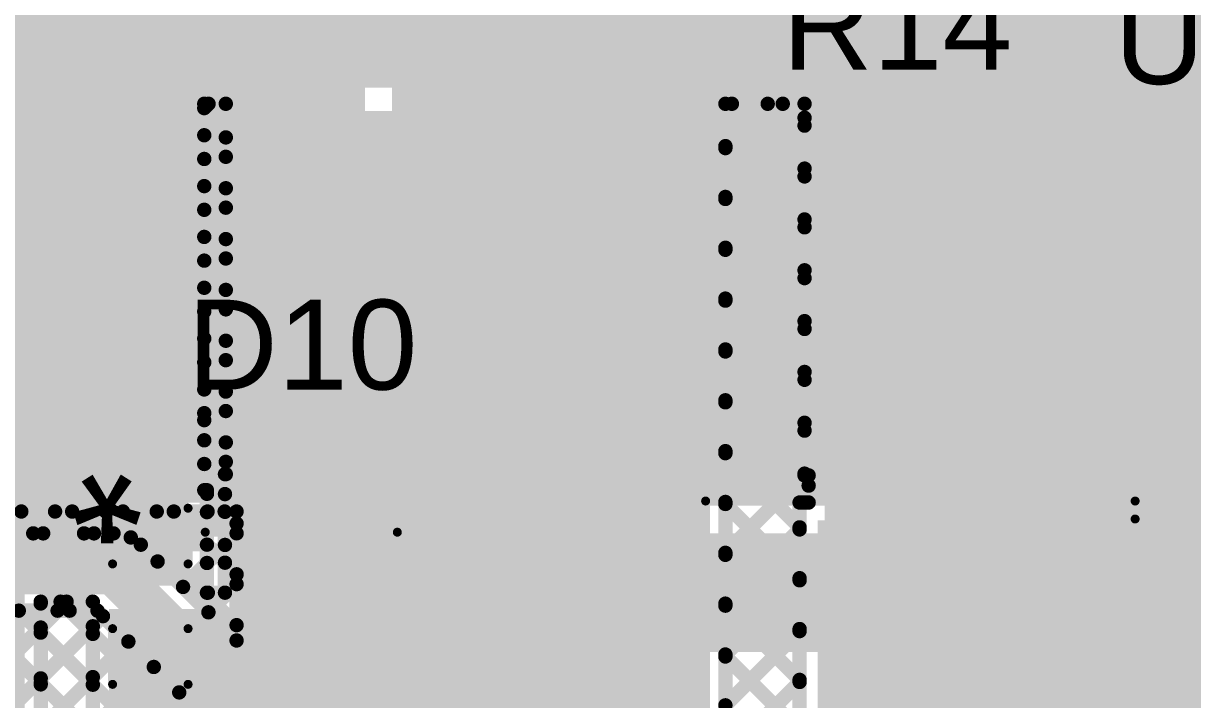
# Model space of a CAD drawing. Header units: millimetres. Extents: x -0.01 to 3.73, y -0.01 to 3.05.
# Drawn here: x 1.31 to 1.961, y 0.671 to 1.047 of the extents above; entities that cross this region are included whole.
import ezdxf

# ---------------------------------------------------------------- set-up
doc = ezdxf.new("R2010")
doc.units = ezdxf.units.MM
doc.header["$MEASUREMENT"] = 0
for name, color, linetype in [('BottomLayer', 5, 'Continuous'), ('BottomPaste', 16, 'Continuous'), ('BottomSolder', 6, 'Continuous'), ('TopLayer', 1, 'Continuous'), ('TopOverlay', 2, 'Continuous'), ('TopPaste', 8, 'Continuous'), ('TopSolder', 216, 'Continuous')]:
    doc.layers.add(name, color=color, linetype=linetype)
doc.styles.add('Arial', font='arial.ttf', dxfattribs={"height": 0.2})

# ---------------------------------------------------------------- blocks, each defined once
blk = doc.blocks.new('D2PAK_B_2')
at = {"layer": 'BottomLayer'}
for points in [[(-0.05433, 0.14488), (-0.14567, 0.14488), (-0.14567, 0.29488), (-0.05433, 0.29488)], [(0.14567, 0.14488), (0.05433, 0.14488), (0.05433, 0.29488), (0.14567, 0.29488)], [(0.21654, -0.40984), (-0.21654, -0.40984), (-0.21654, -0.02992), (0.21654, -0.02992)]]:
    blk.add_hatch(color=5, dxfattribs=at).paths.add_polyline_path(points)
at = {"layer": 'BottomPaste'}
for points in [[(-0.05433, 0.14488), (-0.14567, 0.14488), (-0.14567, 0.29488), (-0.05433, 0.29488)], [(0.14567, 0.14488), (0.05433, 0.14488), (0.05433, 0.29488), (0.14567, 0.29488)], [(0.21654, -0.40984), (-0.21654, -0.40984), (-0.21654, -0.02992), (0.21654, -0.02992)]]:
    blk.add_hatch(color=16, dxfattribs=at).paths.add_polyline_path(points)
at = {"layer": 'BottomSolder'}
for points in [[(-0.05033, 0.14088), (-0.14967, 0.14088), (-0.14967, 0.29888), (-0.05033, 0.29888)], [(0.14967, 0.14088), (0.05033, 0.14088), (0.05033, 0.29888), (0.14967, 0.29888)], [(0.22054, -0.41384), (-0.22054, -0.41384), (-0.22054, -0.02592), (0.22054, -0.02592)]]:
    blk.add_hatch(color=6, dxfattribs=at).paths.add_polyline_path(points)
blk = doc.blocks.new('DPAK_18')
at = {"layer": 'TopLayer'}
for points in [[(-0.11417, 0.01929), (-0.11417, 0.26339), (0.11417, 0.26339), (0.11417, 0.01929)], [(-0.12146, -0.20039), (-0.12146, -0.08228), (-0.05846, -0.08228), (-0.05846, -0.20039)], [(0.05846, -0.20039), (0.05846, -0.08228), (0.12146, -0.08228), (0.12146, -0.20039)]]:
    blk.add_hatch(color=1, dxfattribs=at).paths.add_polyline_path(points)
at = {"layer": 'TopPaste'}
for points in [[(-0.11417, 0.01929), (-0.11417, 0.26339), (0.11417, 0.26339), (0.11417, 0.01929)], [(-0.12146, -0.20039), (-0.12146, -0.08228), (-0.05846, -0.08228), (-0.05846, -0.20039)], [(0.05846, -0.20039), (0.05846, -0.08228), (0.12146, -0.08228), (0.12146, -0.20039)]]:
    blk.add_hatch(color=8, dxfattribs=at).paths.add_polyline_path(points)
at = {"layer": 'TopSolder'}
for points in [[(-0.11817, 0.01529), (-0.11817, 0.26739), (0.11817, 0.26739), (0.11817, 0.01529)], [(-0.12546, -0.20439), (-0.12546, -0.07828), (-0.05446, -0.07828), (-0.05446, -0.20439)], [(0.05446, -0.20439), (0.05446, -0.07828), (0.12546, -0.07828), (0.12546, -0.20439)]]:
    blk.add_hatch(color=216, dxfattribs=at).paths.add_polyline_path(points)
at = {"layer": 'TopOverlay', "const_width": 0.005}
for points in [[(-0.129, -0.047), (-0.129, 0.192)], [(-0.119, 0.192), (-0.129, 0.192)], [(0.129, 0.192), (0.119, 0.192)], [(0.129, -0.047), (0.129, 0.192)], [(0.129, -0.047), (-0.129, -0.047)]]:
    blk.add_lwpolyline(points, dxfattribs=at)
at = {"layer": 'TopOverlay'}
for points, const_width in [([(-0.13025, 0.192, 1), (-0.12775, 0.192, 1)], 0.0025), ([(-0.13025, 0.192, 1), (-0.12775, 0.192, 1)], 0.0025), ([(-0.12025, 0.192, 1), (-0.11775, 0.192, 1)], 0.0025), ([(0.11775, 0.192, 1), (0.12025, 0.192, 1)], 0.0025), ([(0.12775, 0.192, 1), (0.13025, 0.192, 1)], 0.0025), ([(0.12775, 0.192, 1), (0.13025, 0.192, 1)], 0.0025), ([(-0.13025, -0.047, 1), (-0.12775, -0.047, 1)], 0.0025), ([(-0.13025, -0.047, 1), (-0.12775, -0.047, 1)], 0.0025), ([(0.12775, -0.047, 1), (0.13025, -0.047, 1)], 0.0025), ([(0.12775, -0.047, 1), (0.13025, -0.047, 1)], 0.0025), ([(-0.13559, -0.147, 1), (-0.13841, -0.147, 1)], 0.01969), ([(-0.14334, -0.147, 1), (-0.13349, -0.147, 1)], 0.00984), ([(-0.14051, -0.147, 1), (-0.13066, -0.147, 1)], 0.00984)]:
    blk.add_lwpolyline(points, format="xyb", close=True, dxfattribs=dict(at, const_width=const_width))
blk = doc.blocks.new('D2PAK_B_115')
at = {"layer": 'BottomLayer'}
for points in [[(-0.05433, 0.14488), (-0.14567, 0.14488), (-0.14567, 0.29488), (-0.05433, 0.29488)], [(0.14567, 0.14488), (0.05433, 0.14488), (0.05433, 0.29488), (0.14567, 0.29488)], [(0.21654, -0.40984), (-0.21654, -0.40984), (-0.21654, -0.02992), (0.21654, -0.02992)]]:
    blk.add_hatch(color=5, dxfattribs=at).paths.add_polyline_path(points)
at = {"layer": 'BottomPaste'}
for points in [[(-0.05433, 0.14488), (-0.14567, 0.14488), (-0.14567, 0.29488), (-0.05433, 0.29488)], [(0.14567, 0.14488), (0.05433, 0.14488), (0.05433, 0.29488), (0.14567, 0.29488)], [(0.21654, -0.40984), (-0.21654, -0.40984), (-0.21654, -0.02992), (0.21654, -0.02992)]]:
    blk.add_hatch(color=16, dxfattribs=at).paths.add_polyline_path(points)
at = {"layer": 'BottomSolder'}
for points in [[(-0.05033, 0.14088), (-0.14967, 0.14088), (-0.14967, 0.29888), (-0.05033, 0.29888)], [(0.14967, 0.14088), (0.05033, 0.14088), (0.05033, 0.29888), (0.14967, 0.29888)], [(0.22054, -0.41384), (-0.22054, -0.41384), (-0.22054, -0.02592), (0.22054, -0.02592)]]:
    blk.add_hatch(color=6, dxfattribs=at).paths.add_polyline_path(points)
blk = doc.blocks.new('SMA_144')
at = {"layer": 'TopLayer'}
for points in [[(-0.12795, 0.03346), (-0.02953, 0.03346), (-0.02953, -0.03346), (-0.12795, -0.03346)], [(0.02953, 0.03346), (0.12795, 0.03346), (0.12795, -0.03346), (0.02953, -0.03346)]]:
    blk.add_hatch(color=1, dxfattribs=at).paths.add_polyline_path(points)
at = {"layer": 'TopOverlay'}
for points in [[(-0.175, -0.05597), (-0.12906, -0.05597), (-0.12906, 0.05598), (-0.175, 0.05598)], [(-0.12992, 0.03638), (-0.1022, 0.03638), (-0.1022, 0.05598), (-0.12992, 0.05598)], [(-0.12992, -0.05598), (-0.1022, -0.05598), (-0.1022, -0.03638), (-0.12992, -0.03638)]]:
    blk.add_hatch(color=2, dxfattribs=at).paths.add_polyline_path(points)
at = {"layer": 'TopPaste'}
for points in [[(-0.12795, 0.03346), (-0.02953, 0.03346), (-0.02953, -0.03346), (-0.12795, -0.03346)], [(0.02953, 0.03346), (0.12795, 0.03346), (0.12795, -0.03346), (0.02953, -0.03346)]]:
    blk.add_hatch(color=8, dxfattribs=at).paths.add_polyline_path(points)
at = {"layer": 'TopSolder'}
for points in [[(-0.13195, 0.03746), (-0.02553, 0.03746), (-0.02553, -0.03746), (-0.13195, -0.03746)], [(0.02553, 0.03746), (0.13195, 0.03746), (0.13195, -0.03746), (0.02553, -0.03746)]]:
    blk.add_hatch(color=216, dxfattribs=at).paths.add_polyline_path(points)
at = {"layer": 'TopOverlay', "const_width": 0.005}
for points in [[(0.08115, 0.05345), (-0.10465, 0.05345)], [(0.08115, 0.03985), (0.08115, 0.05345)], [(0.08115, -0.05345), (0.08115, -0.03985)], [(0.08115, -0.05345), (-0.10465, -0.05345)]]:
    blk.add_lwpolyline(points, dxfattribs=at)
at = {"layer": 'TopOverlay', "const_width": 0.0025}
for points in [[(-0.1059, 0.05345, 1), (-0.1034, 0.05345, 1)], [(0.0799, 0.05345, 1), (0.0824, 0.05345, 1)], [(0.0799, 0.05345, 1), (0.0824, 0.05345, 1)], [(0.0799, 0.03985, 1), (0.0824, 0.03985, 1)], [(0.0799, -0.03985, 1), (0.0824, -0.03985, 1)], [(-0.1059, -0.05345, 1), (-0.1034, -0.05345, 1)], [(0.0799, -0.05345, 1), (0.0824, -0.05345, 1)], [(0.0799, -0.05345, 1), (0.0824, -0.05345, 1)]]:
    blk.add_lwpolyline(points, format="xyb", close=True, dxfattribs=at)
blk = doc.blocks.new('CAP__2917_197')
at = {"layer": 'TopLayer'}
for points in [[(-0.05492, 0.05059), (0.05492, 0.05059), (0.05492, -0.05059), (-0.05492, -0.05059)], [(0.19862, 0.05059), (0.30846, 0.05059), (0.30846, -0.05059), (0.19862, -0.05059)]]:
    blk.add_hatch(color=1, dxfattribs=at).paths.add_polyline_path(points)
at = {"layer": 'TopPaste'}
for points in [[(-0.05492, 0.05059), (0.05492, 0.05059), (0.05492, -0.05059), (-0.05492, -0.05059)], [(0.19862, 0.05059), (0.30846, 0.05059), (0.30846, -0.05059), (0.19862, -0.05059)]]:
    blk.add_hatch(color=8, dxfattribs=at).paths.add_polyline_path(points)
at = {"layer": 'TopSolder'}
for points in [[(-0.05892, 0.05459), (0.05892, 0.05459), (0.05892, -0.05459), (-0.05892, -0.05459)], [(0.19462, 0.05459), (0.31246, 0.05459), (0.31246, -0.05459), (0.19462, -0.05459)]]:
    blk.add_hatch(color=216, dxfattribs=at).paths.add_polyline_path(points)
at = {"layer": 'TopOverlay', "const_width": 0.01}
for points in [[(-0.04823, 0.063), (-0.04823, 0.092)], [(-0.01523, 0.091), (0.27677, 0.091)], [(-0.01523, 0.062), (-0.01523, 0.091)], [(0.27677, 0.062), (0.27677, 0.091)], [(-0.06423, 0.077), (-0.03123, 0.077)], [(-0.01523, -0.091), (-0.01523, -0.062)], [(0.27677, -0.091), (0.27677, -0.062)], [(-0.01523, -0.091), (0.27677, -0.091)]]:
    blk.add_lwpolyline(points, dxfattribs=at)
at = {"layer": 'TopOverlay', "const_width": 0.005}
for points in [[(-0.05073, 0.092, 1), (-0.04573, 0.092, 1)], [(-0.01773, 0.091, 1), (-0.01273, 0.091, 1)], [(-0.01773, 0.091, 1), (-0.01273, 0.091, 1)], [(0.27427, 0.091, 1), (0.27927, 0.091, 1)], [(0.27427, 0.091, 1), (0.27927, 0.091, 1)], [(-0.06673, 0.077, 1), (-0.06173, 0.077, 1)], [(-0.03373, 0.077, 1), (-0.02873, 0.077, 1)], [(-0.05073, 0.063, 1), (-0.04573, 0.063, 1)], [(-0.01773, 0.062, 1), (-0.01273, 0.062, 1)], [(0.27427, 0.062, 1), (0.27927, 0.062, 1)], [(-0.01773, -0.062, 1), (-0.01273, -0.062, 1)], [(0.27427, -0.062, 1), (0.27927, -0.062, 1)], [(-0.01773, -0.091, 1), (-0.01273, -0.091, 1)], [(-0.01773, -0.091, 1), (-0.01273, -0.091, 1)], [(0.27427, -0.091, 1), (0.27927, -0.091, 1)], [(0.27427, -0.091, 1), (0.27927, -0.091, 1)]]:
    blk.add_lwpolyline(points, format="xyb", close=True, dxfattribs=at)
blk = doc.blocks.new('C__0603_198')
at = {"layer": 'TopLayer'}
for points in [[(-0.015, 0.0175), (-0.015, -0.0175), (-0.045, -0.0175), (-0.045, 0.0175)], [(0.045, 0.0175), (0.045, -0.0175), (0.015, -0.0175), (0.015, 0.0175)]]:
    blk.add_hatch(color=1, dxfattribs=at).paths.add_polyline_path(points)
at = {"layer": 'TopPaste'}
for points in [[(-0.015, 0.0175), (-0.015, -0.0175), (-0.045, -0.0175), (-0.045, 0.0175)], [(0.045, 0.0175), (0.045, -0.0175), (0.015, -0.0175), (0.015, 0.0175)]]:
    blk.add_hatch(color=8, dxfattribs=at).paths.add_polyline_path(points)
at = {"layer": 'TopSolder'}
for points in [[(-0.01264, 0.01986), (-0.01264, -0.01986), (-0.04736, -0.01986), (-0.04736, 0.01986)], [(0.04736, 0.01986), (0.04736, -0.01986), (0.01264, -0.01986), (0.01264, 0.01986)]]:
    blk.add_hatch(color=216, dxfattribs=at).paths.add_polyline_path(points)
at = {"layer": 'TopOverlay', "const_width": 0.005}
for points in [[(-0.049, 0.021), (-0.018, 0.021)], [(-0.049, 0.021), (-0.049, -0.021)], [(0.018, 0.021), (0.049, 0.021)], [(0.049, 0.021), (0.049, -0.021)], [(-0.049, -0.021), (-0.018, -0.021)], [(0.018, -0.021), (0.049, -0.021)]]:
    blk.add_lwpolyline(points, dxfattribs=at)
at = {"layer": 'TopOverlay', "const_width": 0.0025}
for points in [[(-0.05025, 0.021, 1), (-0.04775, 0.021, 1)], [(-0.05025, 0.021, 1), (-0.04775, 0.021, 1)], [(-0.01925, 0.021, 1), (-0.01675, 0.021, 1)], [(0.01675, 0.021, 1), (0.01925, 0.021, 1)], [(0.04775, 0.021, 1), (0.05025, 0.021, 1)], [(0.04775, 0.021, 1), (0.05025, 0.021, 1)], [(-0.05025, -0.021, 1), (-0.04775, -0.021, 1)], [(-0.05025, -0.021, 1), (-0.04775, -0.021, 1)], [(-0.01925, -0.021, 1), (-0.01675, -0.021, 1)], [(0.01675, -0.021, 1), (0.01925, -0.021, 1)], [(0.04775, -0.021, 1), (0.05025, -0.021, 1)], [(0.04775, -0.021, 1), (0.05025, -0.021, 1)]]:
    blk.add_lwpolyline(points, format="xyb", close=True, dxfattribs=at)

msp = doc.modelspace()

# ---------------------------------------------------------------- hatches: boundary and pattern name
at = {"layer": 'BottomLayer'}
for points in [[(1.438, 0.697), (1.497, 0.697), (1.497, 0.795), (1.438, 0.795)], [(1.457, 0.697), (1.99, 0.697), (1.99, 0.763), (1.457, 0.763)]]:
    msp.add_hatch(color=5, dxfattribs=at).paths.add_polyline_path(points)
at = {"layer": 'TopLayer'}
for points in [[(1.88, 0.80424), (1.88, 1.119), (1.75405, 1.119), (1.75405, 0.80424)], [(1.8, 1.079), (0.83176, 1.079), (0.83176, 1.011), (1.8, 1.011)], [(2.54, 1.07505), (1.85476, 1.07505), (1.85476, 0.922), (2.54, 0.922)], [(1.222, 0.767), (1.402, 0.767), (1.402, 1.034), (1.222, 1.034)], [(1.692, 0.998), (1.432, 0.998), (1.432, 0.647), (1.692, 0.647)], [(2.002, 0.952), (1.75633, 0.952), (1.75633, 0.199), (2.002, 0.199)], [(1.358, 0.74), (1.402, 0.74), (1.402, 0.817), (1.358, 0.817)], [(1.278, 0.688), (1.311, 0.688), (1.311, 0.784), (1.278, 0.784)], [(1.402, 0.734), (1.402, 0.776), (1.296, 0.776), (1.296, 0.734)], [(1.404, 0.632), (1.404, 0.721), (1.358, 0.721), (1.358, 0.632)], [(1.658, 0.721), (1.359, 0.721), (1.359, 0.647), (1.658, 0.647)], [(1.221, 0.715), (1.221, 0.472), (1.311, 0.472), (1.311, 0.715)]]:
    msp.add_hatch(color=1, dxfattribs=at).paths.add_polyline_path(points)

# ---------------------------------------------------------------- linework, layer by layer
at = {"layer": 'BottomLayer'}
for points, const_width in [([(1.28, 0.97412), (1.327, 0.92712)], 0.025), ([(1.327, 0.92712), (1.35357, 0.92712)], 0.025), ([(1.05446, 0.77516), (1.429, 0.77516)], 0.008), ([(1.30921, 0.77516), (1.32137, 0.763)], 0.008), ([(1.31583, 0.763), (1.32799, 0.77516)], 0.008), ([(1.3375, 0.77516), (1.34965, 0.763)], 0.008), ([(1.34412, 0.763), (1.35627, 0.77516)], 0.008), ([(1.36578, 0.77516), (1.429, 0.71194)], 0.008), ([(1.37013, 0.76072), (1.38456, 0.77516)], 0.008), ([(1.38505, 0.74736), (1.41284, 0.77516)], 0.008), ([(1.39406, 0.77516), (1.429, 0.74022)], 0.008), ([(1.42235, 0.77516), (1.429, 0.76851)], 0.008), ([(1.429, 0.70341), (1.429, 0.77516)], 0.008), ([(1.255, 0.763), (1.3605, 0.763)], 0.008), ([(1.39919, 0.73322), (1.429, 0.76303)], 0.008), ([(1.3757, 0.7567), (1.429, 0.70341)], 0.008), ([(1.255, 0.7415), (1.3605, 0.7415)], 0.025), ([(1.3605, 0.7415), (1.605, 0.497)], 0.025), ([(1.41333, 0.71908), (1.429, 0.73475)], 0.008), ([(1.151, 0.5416), (1.3294, 0.72)], 0.008), ([(1.255, 0.72), (1.35159, 0.72)], 0.008), ([(1.27952, 0.72), (1.54202, 0.4575)], 0.008), ([(1.3078, 0.72), (1.54853, 0.47927)], 0.008), ([(1.33608, 0.72), (1.55647, 0.49962)], 0.008), ([(1.35159, 0.72), (1.56782, 0.50378)], 0.008), ([(1.151, 0.51331), (1.35464, 0.71695)], 0.008), ([(1.01997, 0.354), (1.36878, 0.70281)], 0.008), ([(1.04825, 0.354), (1.38292, 0.68867)], 0.008), ([(1.07654, 0.354), (1.39707, 0.67453)], 0.008)]:
    msp.add_lwpolyline(points, dxfattribs=dict(at, const_width=const_width))
for points, const_width in [([(1.32075, 0.92712, 1), (1.33325, 0.92712, 1)], 0.0125), ([(1.32075, 0.92712, 1), (1.33325, 0.92712, 1)], 0.0125), ([(1.34732, 0.92712, 1), (1.35982, 0.92712, 1)], 0.0125), ([(1.30721, 0.77516, 1), (1.31121, 0.77516, 1)], 0.004), ([(1.32599, 0.77516, 1), (1.32999, 0.77516, 1)], 0.004), ([(1.3355, 0.77516, 1), (1.3395, 0.77516, 1)], 0.004), ([(1.35427, 0.77516, 1), (1.35827, 0.77516, 1)], 0.004), ([(1.36378, 0.77516, 1), (1.36778, 0.77516, 1)], 0.004), ([(1.38256, 0.77516, 1), (1.38656, 0.77516, 1)], 0.004), ([(1.39206, 0.77516, 1), (1.39606, 0.77516, 1)], 0.004), ([(1.41084, 0.77516, 1), (1.41484, 0.77516, 1)], 0.004), ([(1.42035, 0.77516, 1), (1.42435, 0.77516, 1)], 0.004), ([(1.427, 0.77516, 1), (1.431, 0.77516, 1)], 0.004), ([(1.427, 0.77516, 1), (1.431, 0.77516, 1)], 0.004), ([(1.427, 0.76851, 1), (1.431, 0.76851, 1)], 0.004), ([(1.31383, 0.763, 1), (1.31783, 0.763, 1)], 0.004), ([(1.31937, 0.763, 1), (1.32337, 0.763, 1)], 0.004), ([(1.34212, 0.763, 1), (1.34612, 0.763, 1)], 0.004), ([(1.34765, 0.763, 1), (1.35165, 0.763, 1)], 0.004), ([(1.3585, 0.763, 1), (1.3625, 0.763, 1)], 0.004), ([(1.3585, 0.763, 1), (1.3625, 0.763, 1)], 0.004), ([(1.3585, 0.763, 1), (1.3625, 0.763, 1)], 0.004), ([(1.36813, 0.76072, 1), (1.37213, 0.76072, 1)], 0.004), ([(1.427, 0.76303, 1), (1.431, 0.76303, 1)], 0.004), ([(1.3737, 0.7567, 1), (1.3777, 0.7567, 1)], 0.004), ([(1.3737, 0.7567, 1), (1.3777, 0.7567, 1)], 0.004), ([(1.3737, 0.7567, 1), (1.3777, 0.7567, 1)], 0.004), ([(1.35425, 0.7415, 1), (1.36675, 0.7415, 1)], 0.0125), ([(1.35425, 0.7415, 1), (1.36675, 0.7415, 1)], 0.0125), ([(1.38305, 0.74736, 1), (1.38705, 0.74736, 1)], 0.004), ([(1.427, 0.74022, 1), (1.431, 0.74022, 1)], 0.004), ([(1.39719, 0.73322, 1), (1.40119, 0.73322, 1)], 0.004), ([(1.427, 0.73475, 1), (1.431, 0.73475, 1)], 0.004), ([(1.3058, 0.72, 1), (1.3098, 0.72, 1)], 0.004), ([(1.3274, 0.72, 1), (1.3314, 0.72, 1)], 0.004), ([(1.33408, 0.72, 1), (1.33808, 0.72, 1)], 0.004), ([(1.34959, 0.72, 1), (1.35359, 0.72, 1)], 0.004), ([(1.34959, 0.72, 1), (1.35359, 0.72, 1)], 0.004), ([(1.41133, 0.71908, 1), (1.41533, 0.71908, 1)], 0.004), ([(1.35264, 0.71695, 1), (1.35664, 0.71695, 1)], 0.004), ([(1.427, 0.71194, 1), (1.431, 0.71194, 1)], 0.004), ([(1.36678, 0.70281, 1), (1.37078, 0.70281, 1)], 0.004), ([(1.427, 0.70341, 1), (1.431, 0.70341, 1)], 0.004), ([(1.427, 0.70341, 1), (1.431, 0.70341, 1)], 0.004), ([(1.38092, 0.68867, 1), (1.38492, 0.68867, 1)], 0.004), ([(1.39507, 0.67453, 1), (1.39907, 0.67453, 1)], 0.004)]:
    msp.add_lwpolyline(points, format="xyb", close=True, dxfattribs=dict(at, const_width=const_width))
at = {"layer": 'BottomLayer', "const_width": 0.008}
msp.add_lwpolyline([(1.3605, 0.763, -0.198912), (1.3757, 0.7567)], format="xyb", dxfattribs=at)
msp.add_lwpolyline([(1.3605, 0.763, -0.198912), (1.3757, 0.7567)], format="xyb", dxfattribs=at)
at = {"layer": 'TopLayer'}
for points, const_width in [([(1.411, 0.99959), (1.41341, 1.002)], 0.008), ([(1.411, 0.826), (1.411, 1.002)], 0.008), ([(1.411, 1.002), (1.423, 1.002)], 0.008), ([(1.423, 0.79595), (1.423, 1.002)], 0.008), ([(1.701, 0.638), (1.701, 1.002)], 0.008), ([(1.701, 0.97846), (1.72454, 1.002)], 0.008), ([(1.701, 1.002), (1.74505, 1.002)], 0.008), ([(1.70462, 1.002), (1.74505, 0.96158)], 0.008), ([(1.73291, 1.002), (1.74505, 0.98986)], 0.008), ([(1.74505, 0.79524), (1.74505, 1.002)], 0.008), ([(1.701, 0.95018), (1.74505, 0.99422)], 0.008), ([(1.411, 0.9845), (1.423, 0.9725)], 0.008), ([(1.411, 0.9713), (1.423, 0.9833)], 0.008), ([(1.701, 0.97734), (1.74505, 0.93329)], 0.008), ([(1.701, 0.92189), (1.74505, 0.96594)], 0.008), ([(1.411, 0.95621), (1.423, 0.94421)], 0.008), ([(1.411, 0.94302), (1.423, 0.95502)], 0.008), ([(1.701, 0.94905), (1.74505, 0.90501)], 0.008), ([(1.701, 0.89361), (1.74505, 0.93765)], 0.008), ([(1.411, 0.92793), (1.423, 0.91593)], 0.008), ([(1.411, 0.91474), (1.423, 0.92674)], 0.008), ([(1.701, 0.92077), (1.74505, 0.87672)], 0.008), ([(1.701, 0.86532), (1.74505, 0.90937)], 0.008), ([(1.411, 0.89964), (1.423, 0.88764)], 0.008), ([(1.411, 0.88645), (1.423, 0.89845)], 0.008), ([(1.701, 0.89249), (1.74505, 0.84844)], 0.008), ([(1.701, 0.83704), (1.74505, 0.88108)], 0.008), ([(1.411, 0.87136), (1.423, 0.85936)], 0.008), ([(1.411, 0.85817), (1.423, 0.87017)], 0.008), ([(1.701, 0.8642), (1.74505, 0.82016)], 0.008), ([(1.701, 0.80876), (1.74505, 0.8528)], 0.008), ([(1.411, 0.84307), (1.423, 0.83107)], 0.008), ([(1.411, 0.82988), (1.423, 0.84188)], 0.008), ([(1.701, 0.83592), (1.74733, 0.78959)], 0.008), ([(1.411, 0.787), (1.411, 0.826)], 0.008), ([(1.411, 0.787), (1.411, 0.826)], 0.008), ([(1.701, 0.78047), (1.74505, 0.82452)], 0.008), ([(1.411, 0.81479), (1.423, 0.80279)], 0.008), ([(1.411, 0.8016), (1.423, 0.8136)], 0.008), ([(1.701, 0.80763), (1.74229, 0.76634)], 0.008), ([(1.42254, 0.73), (1.42254, 0.79595)], 0.008), ([(1.701, 0.75219), (1.74505, 0.79623)], 0.008), ([(1.74733, 0.78017), (1.74733, 0.79524)], 0.008), ([(1.4125, 0.73), (1.4125, 0.787)], 0.008), ([(1.4125, 0.78501), (1.42254, 0.77497)], 0.008), ([(1.4125, 0.77481), (1.42254, 0.78485)], 0.008), ([(1.701, 0.77935), (1.74229, 0.73806)], 0.008), ([(1.74229, 0.78017), (1.74733, 0.78017)], 0.008), ([(1.74229, 0.52383), (1.74229, 0.78017)], 0.008), ([(1.701, 0.7239), (1.74229, 0.76519)], 0.008), ([(1.381, 0.758), (1.4085, 0.758)], 0.01), ([(1.4125, 0.75672), (1.42254, 0.74669)], 0.008), ([(1.4125, 0.74653), (1.42254, 0.75657)], 0.008), ([(1.701, 0.75106), (1.74229, 0.70977)], 0.008), ([(1.701, 0.69562), (1.74229, 0.73691)], 0.008), ([(1.32, 0.725), (1.349, 0.725)], 0.008), ([(1.32, 0.7106), (1.3344, 0.725)], 0.008), ([(1.33108, 0.725), (1.349, 0.70708)], 0.008), ([(1.349, 0.623), (1.349, 0.725)], 0.008), ([(1.413, 0.73), (1.42254, 0.73)], 0.008), ([(1.32, 0.679), (1.32, 0.724)], 0.008), ([(1.32, 0.679), (1.32, 0.724)], 0.008), ([(1.701, 0.72278), (1.74229, 0.68149)], 0.008), ([(1.32, 0.68231), (1.349, 0.71131)], 0.008), ([(1.32, 0.7078), (1.349, 0.6788)], 0.008), ([(1.701, 0.66733), (1.74229, 0.70862)], 0.008), ([(1.701, 0.6945), (1.74229, 0.6532)], 0.008), ([(1.32, 0.65403), (1.349, 0.68303)], 0.008), ([(1.32, 0.67952), (1.349, 0.65052)], 0.008), ([(1.701, 0.63905), (1.74229, 0.68034)], 0.008), ([(1.32, 0.573), (1.32, 0.679)], 0.008)]:
    msp.add_lwpolyline(points, dxfattribs=dict(at, const_width=const_width))
for points, const_width in [([(1.409, 1.002, 1), (1.413, 1.002, 1)], 0.004), ([(1.409, 1.002, 1), (1.413, 1.002, 1)], 0.004), ([(1.409, 0.99959, 1), (1.413, 0.99959, 1)], 0.004), ([(1.41141, 1.002, 1), (1.41541, 1.002, 1)], 0.004), ([(1.421, 1.002, 1), (1.425, 1.002, 1)], 0.004), ([(1.421, 1.002, 1), (1.425, 1.002, 1)], 0.004), ([(1.699, 1.002, 1), (1.703, 1.002, 1)], 0.004), ([(1.699, 1.002, 1), (1.703, 1.002, 1)], 0.004), ([(1.70262, 1.002, 1), (1.70662, 1.002, 1)], 0.004), ([(1.72254, 1.002, 1), (1.72654, 1.002, 1)], 0.004), ([(1.73091, 1.002, 1), (1.73491, 1.002, 1)], 0.004), ([(1.74305, 1.002, 1), (1.74705, 1.002, 1)], 0.004), ([(1.74305, 1.002, 1), (1.74705, 1.002, 1)], 0.004), ([(1.74305, 0.99422, 1), (1.74705, 0.99422, 1)], 0.004), ([(1.74305, 0.98986, 1), (1.74705, 0.98986, 1)], 0.004), ([(1.409, 0.9845, 1), (1.413, 0.9845, 1)], 0.004), ([(1.421, 0.9833, 1), (1.425, 0.9833, 1)], 0.004), ([(1.699, 0.97846, 1), (1.703, 0.97846, 1)], 0.004), ([(1.421, 0.9725, 1), (1.425, 0.9725, 1)], 0.004), ([(1.699, 0.97734, 1), (1.703, 0.97734, 1)], 0.004), ([(1.409, 0.9713, 1), (1.413, 0.9713, 1)], 0.004), ([(1.74305, 0.96594, 1), (1.74705, 0.96594, 1)], 0.004), ([(1.74305, 0.96158, 1), (1.74705, 0.96158, 1)], 0.004), ([(1.409, 0.95621, 1), (1.413, 0.95621, 1)], 0.004), ([(1.421, 0.95502, 1), (1.425, 0.95502, 1)], 0.004), ([(1.699, 0.95018, 1), (1.703, 0.95018, 1)], 0.004), ([(1.699, 0.94905, 1), (1.703, 0.94905, 1)], 0.004), ([(1.409, 0.94302, 1), (1.413, 0.94302, 1)], 0.004), ([(1.421, 0.94421, 1), (1.425, 0.94421, 1)], 0.004), ([(1.74305, 0.93765, 1), (1.74705, 0.93765, 1)], 0.004), ([(1.74305, 0.93329, 1), (1.74705, 0.93329, 1)], 0.004), ([(1.409, 0.92793, 1), (1.413, 0.92793, 1)], 0.004), ([(1.421, 0.92674, 1), (1.425, 0.92674, 1)], 0.004), ([(1.699, 0.92189, 1), (1.703, 0.92189, 1)], 0.004), ([(1.699, 0.92077, 1), (1.703, 0.92077, 1)], 0.004), ([(1.409, 0.91474, 1), (1.413, 0.91474, 1)], 0.004), ([(1.421, 0.91593, 1), (1.425, 0.91593, 1)], 0.004), ([(1.74305, 0.90937, 1), (1.74705, 0.90937, 1)], 0.004), ([(1.74305, 0.90501, 1), (1.74705, 0.90501, 1)], 0.004), ([(1.409, 0.89964, 1), (1.413, 0.89964, 1)], 0.004), ([(1.421, 0.89845, 1), (1.425, 0.89845, 1)], 0.004), ([(1.421, 0.88764, 1), (1.425, 0.88764, 1)], 0.004), ([(1.699, 0.89361, 1), (1.703, 0.89361, 1)], 0.004), ([(1.699, 0.89249, 1), (1.703, 0.89249, 1)], 0.004), ([(1.409, 0.88645, 1), (1.413, 0.88645, 1)], 0.004), ([(1.74305, 0.88108, 1), (1.74705, 0.88108, 1)], 0.004), ([(1.74305, 0.87672, 1), (1.74705, 0.87672, 1)], 0.004), ([(1.409, 0.87136, 1), (1.413, 0.87136, 1)], 0.004), ([(1.421, 0.87017, 1), (1.425, 0.87017, 1)], 0.004), ([(1.699, 0.86532, 1), (1.703, 0.86532, 1)], 0.004), ([(1.699, 0.8642, 1), (1.703, 0.8642, 1)], 0.004), ([(1.409, 0.85817, 1), (1.413, 0.85817, 1)], 0.004), ([(1.421, 0.85936, 1), (1.425, 0.85936, 1)], 0.004), ([(1.74305, 0.8528, 1), (1.74705, 0.8528, 1)], 0.004), ([(1.74305, 0.84844, 1), (1.74705, 0.84844, 1)], 0.004), ([(1.409, 0.84307, 1), (1.413, 0.84307, 1)], 0.004), ([(1.421, 0.84188, 1), (1.425, 0.84188, 1)], 0.004), ([(1.699, 0.83704, 1), (1.703, 0.83704, 1)], 0.004), ([(1.699, 0.83592, 1), (1.703, 0.83592, 1)], 0.004), ([(1.409, 0.82988, 1), (1.413, 0.82988, 1)], 0.004), ([(1.421, 0.83107, 1), (1.425, 0.83107, 1)], 0.004), ([(1.409, 0.826, 1), (1.413, 0.826, 1)], 0.004), ([(1.409, 0.826, 1), (1.413, 0.826, 1)], 0.004), ([(1.409, 0.826, 1), (1.413, 0.826, 1)], 0.004), ([(1.74305, 0.82452, 1), (1.74705, 0.82452, 1)], 0.004), ([(1.74305, 0.82016, 1), (1.74705, 0.82016, 1)], 0.004), ([(1.409, 0.81479, 1), (1.413, 0.81479, 1)], 0.004), ([(1.421, 0.8136, 1), (1.425, 0.8136, 1)], 0.004), ([(1.421, 0.80279, 1), (1.425, 0.80279, 1)], 0.004), ([(1.699, 0.80876, 1), (1.703, 0.80876, 1)], 0.004), ([(1.699, 0.80763, 1), (1.703, 0.80763, 1)], 0.004), ([(1.409, 0.8016, 1), (1.413, 0.8016, 1)], 0.004), ([(1.42054, 0.79595, 1), (1.42454, 0.79595, 1)], 0.004), ([(1.421, 0.79595, 1), (1.425, 0.79595, 1)], 0.004), ([(1.74305, 0.79623, 1), (1.74705, 0.79623, 1)], 0.004), ([(1.74305, 0.79524, 1), (1.74705, 0.79524, 1)], 0.004), ([(1.74533, 0.79524, 1), (1.74933, 0.79524, 1)], 0.004), ([(1.409, 0.787, 1), (1.413, 0.787, 1)], 0.004), ([(1.409, 0.787, 1), (1.413, 0.787, 1)], 0.004), ([(1.4105, 0.787, 1), (1.4145, 0.787, 1)], 0.004), ([(1.4105, 0.78501, 1), (1.4145, 0.78501, 1)], 0.004), ([(1.42054, 0.78485, 1), (1.42454, 0.78485, 1)], 0.004), ([(1.74533, 0.78959, 1), (1.74933, 0.78959, 1)], 0.004), ([(1.699, 0.78047, 1), (1.703, 0.78047, 1)], 0.004), ([(1.699, 0.77935, 1), (1.703, 0.77935, 1)], 0.004), ([(1.74029, 0.78017, 1), (1.74429, 0.78017, 1)], 0.004), ([(1.74029, 0.78017, 1), (1.74429, 0.78017, 1)], 0.004), ([(1.74533, 0.78017, 1), (1.74933, 0.78017, 1)], 0.004), ([(1.74533, 0.78017, 1), (1.74933, 0.78017, 1)], 0.004), ([(1.4105, 0.77481, 1), (1.4145, 0.77481, 1)], 0.004), ([(1.42054, 0.77497, 1), (1.42454, 0.77497, 1)], 0.004), ([(1.74029, 0.76634, 1), (1.74429, 0.76634, 1)], 0.004), ([(1.74029, 0.76519, 1), (1.74429, 0.76519, 1)], 0.004), ([(1.3785, 0.758, 1), (1.3835, 0.758, 1)], 0.005), ([(1.406, 0.758, 1), (1.411, 0.758, 1)], 0.005), ([(1.4105, 0.75672, 1), (1.4145, 0.75672, 1)], 0.004), ([(1.42054, 0.75657, 1), (1.42454, 0.75657, 1)], 0.004), ([(1.699, 0.75219, 1), (1.703, 0.75219, 1)], 0.004), ([(1.699, 0.75106, 1), (1.703, 0.75106, 1)], 0.004), ([(1.4105, 0.74653, 1), (1.4145, 0.74653, 1)], 0.004), ([(1.42054, 0.74669, 1), (1.42454, 0.74669, 1)], 0.004), ([(1.74029, 0.73806, 1), (1.74429, 0.73806, 1)], 0.004), ([(1.74029, 0.73691, 1), (1.74429, 0.73691, 1)], 0.004), ([(1.318, 0.725, 1), (1.322, 0.725, 1)], 0.004), ([(1.32908, 0.725, 1), (1.33308, 0.725, 1)], 0.004), ([(1.3324, 0.725, 1), (1.3364, 0.725, 1)], 0.004), ([(1.347, 0.725, 1), (1.351, 0.725, 1)], 0.004), ([(1.347, 0.725, 1), (1.351, 0.725, 1)], 0.004), ([(1.4105, 0.73, 1), (1.4145, 0.73, 1)], 0.004), ([(1.411, 0.73, 1), (1.415, 0.73, 1)], 0.004), ([(1.42054, 0.73, 1), (1.42454, 0.73, 1)], 0.004), ([(1.42054, 0.73, 1), (1.42454, 0.73, 1)], 0.004), ([(1.318, 0.724, 1), (1.322, 0.724, 1)], 0.004), ([(1.318, 0.724, 1), (1.322, 0.724, 1)], 0.004), ([(1.699, 0.7239, 1), (1.703, 0.7239, 1)], 0.004), ([(1.699, 0.72278, 1), (1.703, 0.72278, 1)], 0.004), ([(1.318, 0.7106, 1), (1.322, 0.7106, 1)], 0.004), ([(1.318, 0.7078, 1), (1.322, 0.7078, 1)], 0.004), ([(1.347, 0.71131, 1), (1.351, 0.71131, 1)], 0.004), ([(1.347, 0.70708, 1), (1.351, 0.70708, 1)], 0.004), ([(1.74029, 0.70977, 1), (1.74429, 0.70977, 1)], 0.004), ([(1.74029, 0.70862, 1), (1.74429, 0.70862, 1)], 0.004), ([(1.699, 0.69562, 1), (1.703, 0.69562, 1)], 0.004), ([(1.699, 0.6945, 1), (1.703, 0.6945, 1)], 0.004), ([(1.318, 0.68231, 1), (1.322, 0.68231, 1)], 0.004), ([(1.318, 0.67952, 1), (1.322, 0.67952, 1)], 0.004), ([(1.347, 0.68303, 1), (1.351, 0.68303, 1)], 0.004), ([(1.74029, 0.68149, 1), (1.74429, 0.68149, 1)], 0.004), ([(1.74029, 0.68034, 1), (1.74429, 0.68034, 1)], 0.004), ([(1.318, 0.679, 1), (1.322, 0.679, 1)], 0.004), ([(1.318, 0.679, 1), (1.322, 0.679, 1)], 0.004), ([(1.318, 0.679, 1), (1.322, 0.679, 1)], 0.004), ([(1.347, 0.6788, 1), (1.351, 0.6788, 1)], 0.004), ([(1.699, 0.66733, 1), (1.703, 0.66733, 1)], 0.004)]:
    msp.add_lwpolyline(points, format="xyb", close=True, dxfattribs=dict(at, const_width=const_width))

# ---------------------------------------------------------------- block references
for name, p in [('D2PAK_B_115', (1.28, 1.194)), ('D2PAK_B_2', (1.736, 1.19388)), ('CAP__2917_197', (1.63646, 0.893))]:
    msp.add_blockref(name, p)
for name, p, rotation in [('SMA_144', (1.465, 0.659), 270), ('DPAK_18', (1.737, 0.652), 270), ('C__0603_198', (1.381, 0.728), 90)]:
    msp.add_blockref(name, p, dxfattribs=dict(rotation=rotation))

# ---------------------------------------------------------------- texts
at = {"layer": 'TopOverlay', "style": 'Arial'}
for s, p in [('R14', (1.73252, 1.02101)), ('U3', (1.91735, 1.01301)), ('D10', (1.40152, 0.84301))]:
    msp.add_text(s, height=0.05, dxfattribs=at).set_placement(p)
at = {"layer": 'TopOverlay', "style": 'Arial', "text_generation_flag": 2}
msp.add_text('*', height=0.075, rotation=180, dxfattribs=at).set_placement((1.33645, 0.83248))

doc.saveas('drawing.dxf')
